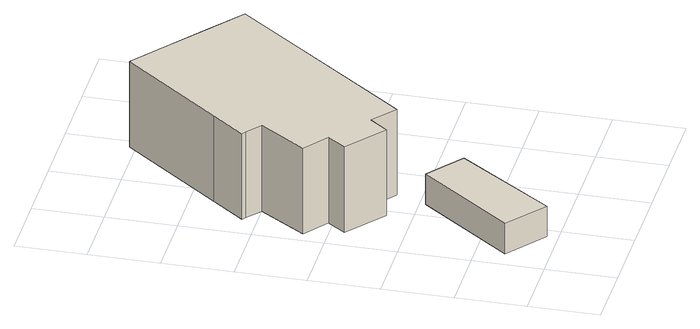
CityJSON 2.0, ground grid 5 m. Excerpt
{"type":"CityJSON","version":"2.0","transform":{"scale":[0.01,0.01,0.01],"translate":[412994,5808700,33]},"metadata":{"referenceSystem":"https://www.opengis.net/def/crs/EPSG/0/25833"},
"CityObjects":{
"building1":{"type":"Building","attributes":{"Gemeindeschluessel":"11000009","BezugspunktDach":"2200","function":"31001_2143","measuredHeight":2.62,"storeysAboveGround":1},"address":[{"country":"Germany","locality":"Berlin","thoroughfareNumber":"40 (1)","thoroughfareName":"Im Haselwinkel"}],"geometry":[{"type":"Solid","lod":"1","boundaries":[[[[0,1,2,3,4]],[[5,6,7,8,9]],[[5,9,4,3]],[[6,5,3,2]],[[7,6,2,1]],[[8,7,1,0]],[[9,8,0,4]]]]}]},
"building2":{"type":"Building","attributes":{"Gemeindeschluessel":"11000009","BezugspunktDach":"2200","function":"31001_1010","measuredHeight":6.61,"storeysAboveGround":2},"address":[{"country":"Germany","locality":"Berlin","thoroughfareNumber":"40","thoroughfareName":"Im Haselwinkel"}],"geometry":[{"type":"Solid","lod":"1","boundaries":[[[[10,11,12,13,14,15,16,17,18,19,20,21,22,23]],[[24,25,26,27,28,29,30,31,32,33,34,35,36,37]],[[24,37,23,22]],[[25,24,22,21]],[[26,25,21,20]],[[27,26,20,19]],[[28,27,19,18]],[[29,28,18,17]],[[30,29,17,16]],[[31,30,16,15]],[[32,31,15,14]],[[33,32,14,13]],[[34,33,13,12]],[[35,34,12,11]],[[36,35,11,10]],[[37,36,10,23]]]]}]}
},
"vertices":[
[424,83,330],[910,762,330],[780,863,330],[651,963,330],[140,304,330],[651,963,97],[780,863,97],[910,762,97],[424,83,97],[140,304,97],
[239,1528,773],[142,1399,773],[425,1178,773],[524,1306,773],[699,1170,773],[1686,2434,773],[1421,2641,773],[1162,2845,773],[908,3042,773],[344,2336,773],[157,2100,773],[186,2078,773],[290,1996,773],[65,1664,773],[290,1996,113],[186,2078,113],[157,2100,113],[344,2336,113],[908,3042,113],[1162,2845,113],[1421,2641,113],[1686,2434,113],[699,1170,113],[524,1306,113],[425,1178,113],[142,1399,113],[239,1528,113],[65,1664,113]
]}
